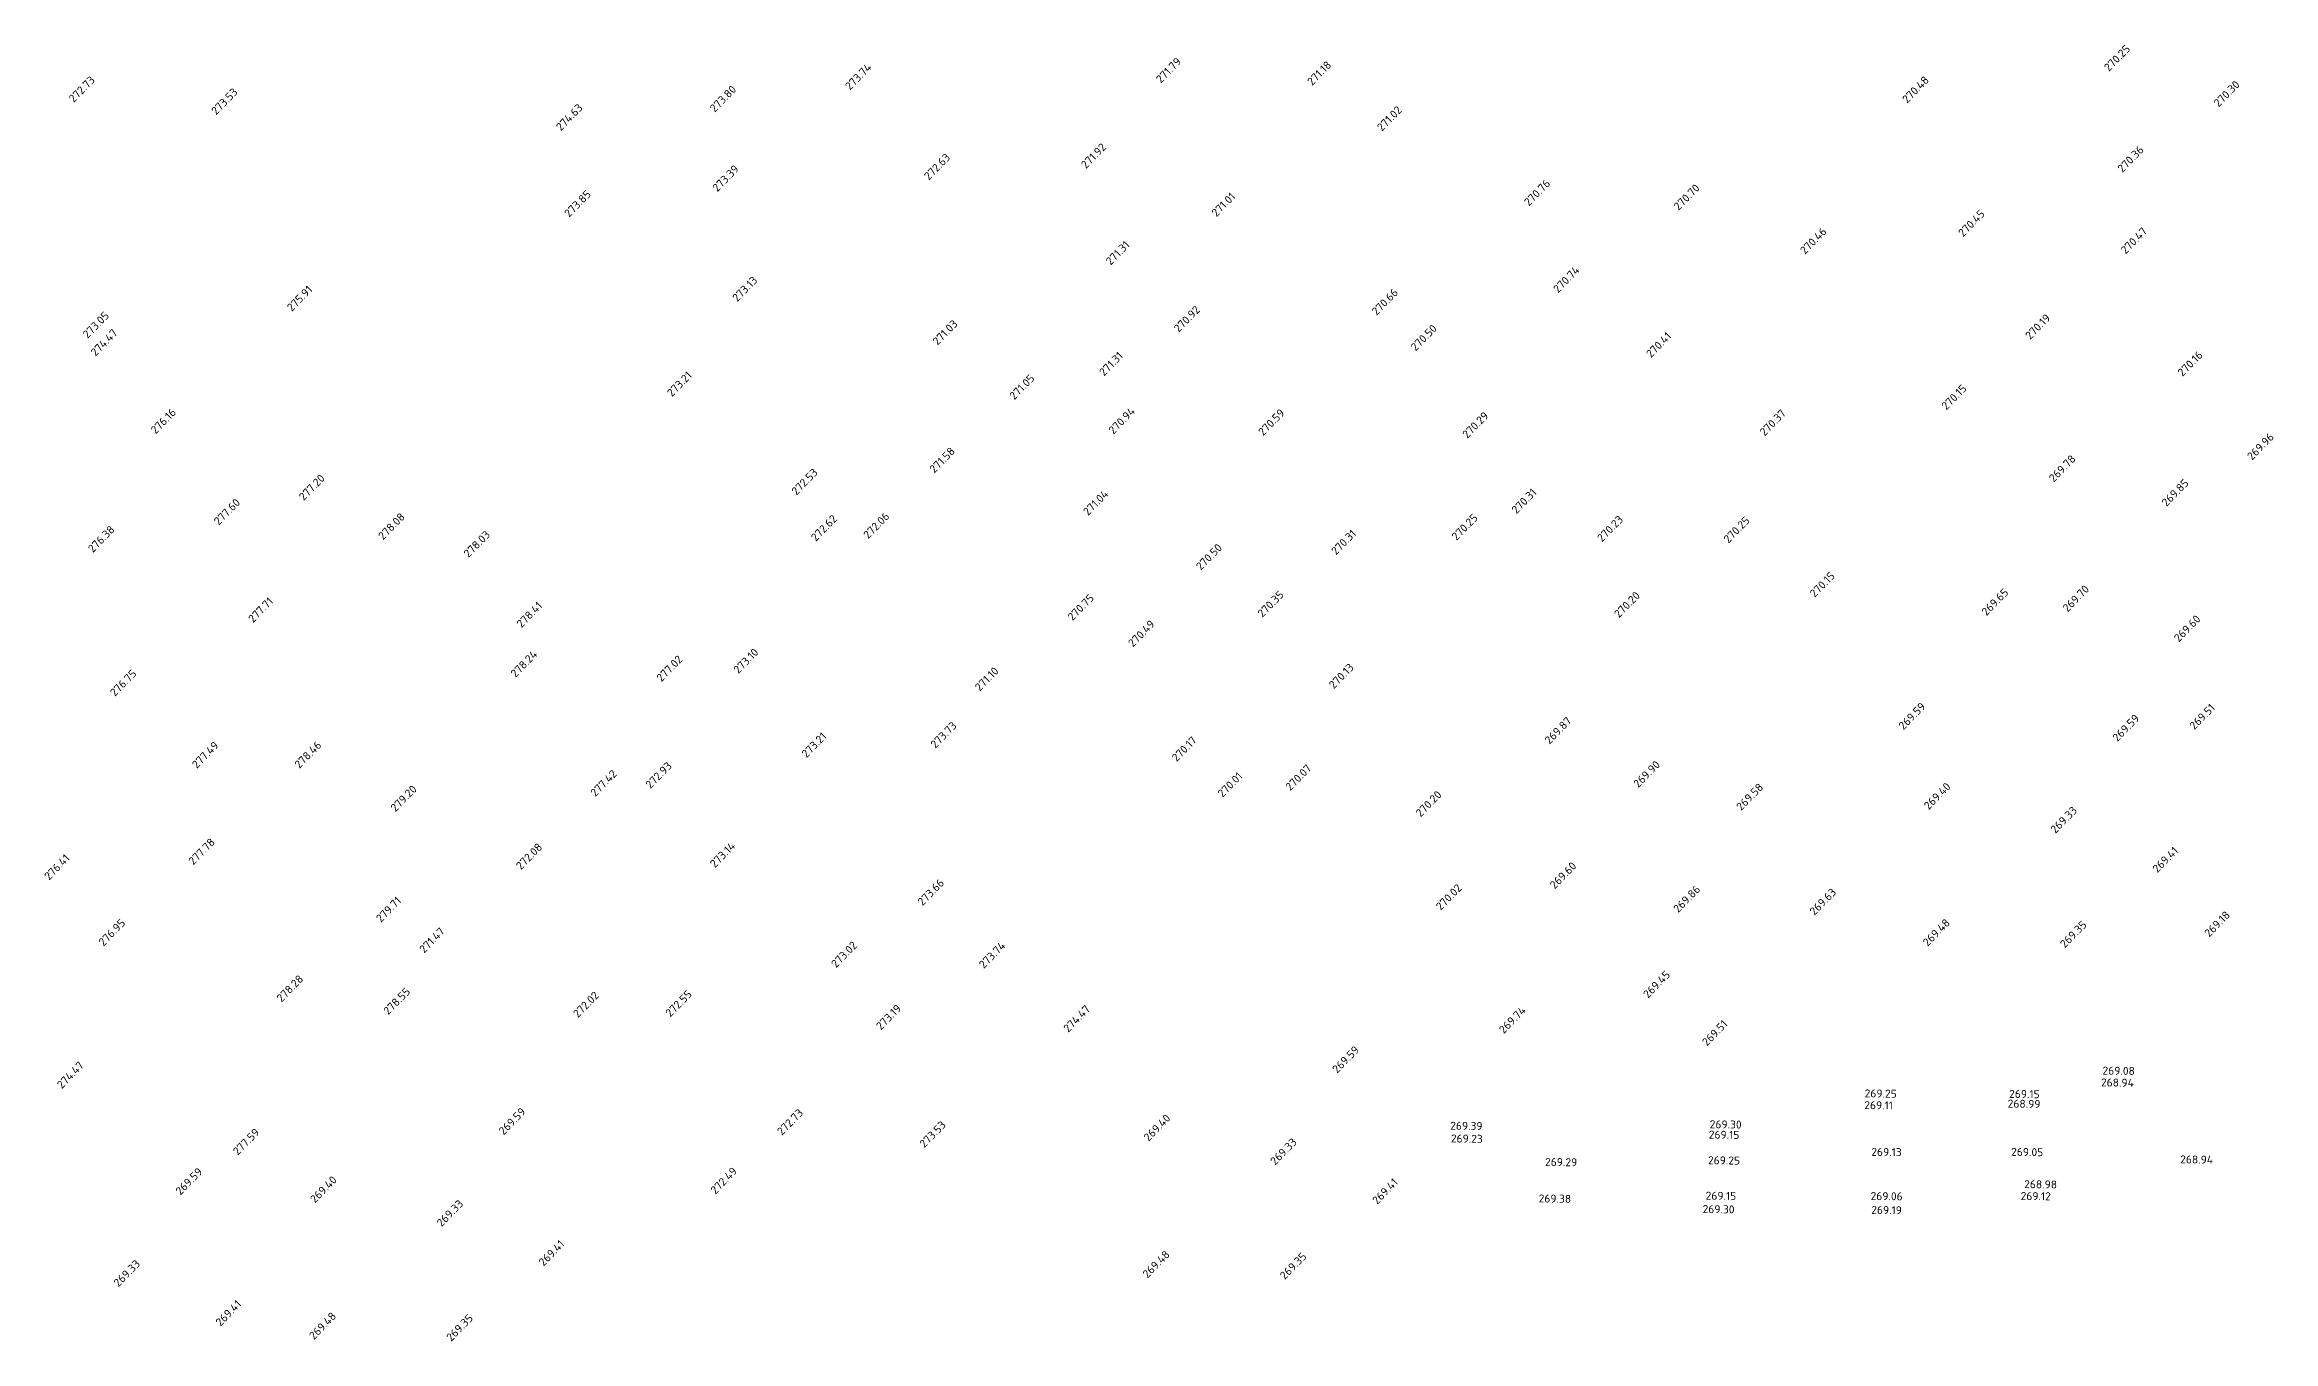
# Model space of a CAD drawing. Header units: metres. Extents: x 36952 to 37839, y 34980 to 35683.
# Drawn here: x 37192.9 to 37471.5, y 34980.4 to 35142.6 of the extents above; entities that cross this region are included whole.
import ezdxf

# ---------------------------------------------------------------- set-up
doc = ezdxf.new("R2010")
doc.units = ezdxf.units.M
doc.header["$LTSCALE"] = 5
doc.layers.add('Отметки', color=7, linetype='Continuous')
doc.styles.get("Standard").update_dxf_attribs({"font": 'simplex.shx'})

msp = doc.modelspace()

# ---------------------------------------------------------------- texts
at = {"layer": 'Отметки', "color": 7}
for s, rotation, p in [('271.79', 45.4189, (37332.42, 35137.67, 271.79)), ('270.25', 45.4189, (37450.89, 35139.13, 270.25)), ('272.73', 45.4189, (37196.57, 35135.24, 272.73)), ('273.74', 45.4189, (37293.57, 35136.79, 273.74)), ('271.18', 45.4189, (37351.32, 35137.37, 271.18)), ('270.48', 45.4189, (37425.68, 35135.16, 270.48)), ('270.30', 45.4189, (37464.6, 35134.68, 270.3)), ('273.53', 45.4189, (37214.37, 35133.7, 273.53)), ('274.63', 45.4189, (37257.45, 35131.7, 274.63)), ('273.80', 45.4189, (37276.67, 35134.03, 273.8)), ('271.02', 45.4189, (37360.04, 35131.65, 271.02)), ('271.92', 45.4189, (37323.06, 35126.97, 271.92)), ('270.36', 45.4189, (37452.58, 35126.5, 270.36)), ('273.39', 45.4189, (37277, 35124.08, 273.39)), ('272.63', 45.4189, (37303.43, 35125.55, 272.63)), ('273.85', 45.4189, (37258.48, 35120.89, 273.85)), ('271.01', 45.4189, (37339.37, 35120.96, 271.01)), ('270.76', 45.4189, (37378.41, 35122.3, 270.76)), ('270.70', 45.4189, (37397.12, 35121.75, 270.7)), ('270.45', 45.4189, (37432.67, 35118.45, 270.45)), ('270.46', 45.4189, (37412.91, 35116.25, 270.46)), ('270.47', 45.4189, (37452.98, 35116.29, 270.47)), ('271.31', 45.4189, (37326.15, 35114.91, 271.31)), ('273.13', 45.4189, (37279.48, 35110.33, 273.13)), ('270.74', 45.4189, (37382.06, 35111.44, 270.74)), ('275.91', 45.4189, (37223.83, 35109.13, 275.91)), ('270.66', 45.4189, (37359.38, 35108.64, 270.66)), ('273.05', 45.4189, (37198.31, 35105.76, 273.05)), ('271.03', 45.4189, (37304.52, 35104.9, 271.03)), ('270.92', 45.4189, (37334.65, 35106.5, 270.92)), ('270.50', 45.4189, (37364.26, 35104.17, 270.5)), ('270.19', 45.4189, (37441.05, 35105.61, 270.19)), ('274.47', 45.4189, (37199.3, 35103.52, 274.47)), ('270.41', 45.4189, (37393.67, 35103.33, 270.41)), ('273.21', 45.4189, (37271.32, 35098.45, 273.21)), ('271.31', 45.4189, (37325.32, 35101.04, 271.31)), ('270.16', 45.4189, (37460.09, 35100.99, 270.16)), ('271.05', 45.4189, (37314.11, 35098.07, 271.05)), ('270.15', 45.4189, (37430.58, 35096.8, 270.15)), ('276.16', 45.4189, (37206.81, 35093.8, 276.16)), ('270.94', 45.4189, (37326.49, 35093.77, 270.94)), ('270.59', 45.4189, (37345.2, 35093.57, 270.59)), ('270.29', 45.4189, (37370.71, 35093.25, 270.29)), ('270.37', 45.4189, (37407.87, 35093.55, 270.37)), ('269.96', 45.4189, (37468.77, 35090.52, 269.96)), ('271.58', 45.4189, (37304.12, 35088.91, 271.58)), ('269.78', 45.4189, (37444, 35087.78, 269.78)), ('277.20', 45.4189, (37225.32, 35085.46, 277.2)), ('272.53', 45.4189, (37286.88, 35086.15, 272.53)), ('269.85', 45.4189, (37458.09, 35084.73, 269.85)), ('277.60', 45.4189, (37214.7, 35082.4, 277.6)), ('271.04', 45.4189, (37323.32, 35083.6, 271.04)), ('270.31', 45.4189, (37376.86, 35083.82, 270.31)), ('276.38', 45.4189, (37198.97, 35078.97, 276.38)), ('278.08', 45.4189, (37235.23, 35080.55, 278.08)), ('272.62', 45.4189, (37289.31, 35080.38, 272.62)), ('272.06', 45.4189, (37295.85, 35080.69, 272.06)), ('270.25', 45.4189, (37369.37, 35080.49, 270.25)), ('270.23', 45.4189, (37387.55, 35080.3, 270.23)), ('270.25', 45.4189, (37403.35, 35080.16, 270.25)), ('278.03', 45.4189, (37245.91, 35078.35, 278.03)), ('270.50', 45.4189, (37337.42, 35076.76, 270.5)), ('270.31', 45.4189, (37354.32, 35078.67, 270.31)), ('270.15', 45.4189, (37414.12, 35073.37, 270.15)), ('270.75', 45.4189, (37321.39, 35070.44, 270.75)), ('270.35', 45.4189, (37345.11, 35070.87, 270.35)), ('270.20', 45.4189, (37389.67, 35070.81, 270.2)), ('269.65', 45.4189, (37435.59, 35071.08, 269.65)), ('269.70', 45.4189, (37445.73, 35071.54, 269.7)), ('277.71', 45.4189, (37218.99, 35070.2, 277.71)), ('278.41', 45.4189, (37252.53, 35069.57, 278.41)), ('269.60', 45.4189, (37459.63, 35067.79, 269.6)), ('270.49', 45.4189, (37328.94, 35067.15, 270.49)), ('278.24', 45.4189, (37251.78, 35063.36, 278.24)), ('277.02', 45.4189, (37270.01, 35062.82, 277.02)), ('273.10', 45.4189, (37279.63, 35063.83, 273.1)), ('276.75', 45.4189, (37201.72, 35060.98, 276.75)), ('271.10', 45.4189, (37309.79, 35061.64, 271.1)), ('270.13', 45.4189, (37354.03, 35061.94, 270.13)), ('269.59', 45.4189, (37425.22, 35056.81, 269.59)), ('269.51', 45.4189, (37461.57, 35056.82, 269.51)), ('273.73', 45.4189, (37304.25, 35054.5, 273.73)), ('269.87', 45.4189, (37380.99, 35055.01, 269.87)), ('269.59', 45.4189, (37451.95, 35055.34, 269.59)), ('277.49', 45.4189, (37211.96, 35051.97, 277.49)), ('278.46', 45.4189, (37224.77, 35051.98, 278.46)), ('273.21', 45.4189, (37288.14, 35053.32, 273.21)), ('270.17', 45.4189, (37334.4, 35052.82, 270.17)), ('277.42', 45.4189, (37261.76, 35048.45, 277.42)), ('272.93', 45.4189, (37268.64, 35049.46, 272.93)), ('270.01', 45.4189, (37340.13, 35048.36, 270.01)), ('270.07', 45.4189, (37348.6, 35049.19, 270.07)), ('269.90', 45.4189, (37392.08, 35049.57, 269.9)), ('279.20', 45.4189, (37236.78, 35046.56, 279.2)), ('270.20', 45.4189, (37364.88, 35045.91, 270.2)), ('269.58', 45.4189, (37404.94, 35046.71, 269.58)), ('269.40', 45.4189, (37428.38, 35046.82, 269.4)), ('269.33', 45.4189, (37444.2, 35043.85, 269.33)), ('277.78', 45.4189, (37211.52, 35039.9, 277.78)), ('276.41', 45.4189, (37193.5, 35038.02, 276.41)), ('272.08', 45.4189, (37252.45, 35039.31, 272.08)), ('273.14', 45.4189, (37276.69, 35039.56, 273.14)), ('269.41', 45.4189, (37456.95, 35038.94, 269.41)), ('273.66', 45.4189, (37302.64, 35034.81, 273.66)), ('269.60', 45.4189, (37381.64, 35036.91, 269.6)), ('279.71', 45.4189, (37234.96, 35032.73, 279.71)), ('270.02', 45.4189, (37367.4, 35034.24, 270.02)), ('269.86', 45.4189, (37397.07, 35033.94, 269.86)), ('269.63', 45.4189, (37414.09, 35033.61, 269.63)), ('276.95', 45.4189, (37200.29, 35029.77, 276.95)), ('271.47', 45.4189, (37240.37, 35028.88, 271.47)), ('269.48', 45.4189, (37428.25, 35029.74, 269.48)), ('269.35', 45.4189, (37445.39, 35029.54, 269.35)), ('269.18', 45.4189, (37463.43, 35030.89, 269.18)), ('273.02', 45.4189, (37291.83, 35027.05, 273.02)), ('273.74', 45.4189, (37310.3, 35026.96, 273.74)), ('269.45', 45.4189, (37393.3, 35023.25, 269.45)), ('278.28', 45.4189, (37222.54, 35022.77, 278.28)), ('278.55', 45.4189, (37235.88, 35021.17, 278.55)), ('272.02', 45.4189, (37259.58, 35020.81, 272.02)), ('272.55', 45.4189, (37271.13, 35020.9, 272.55)), ('273.19', 45.4189, (37297.44, 35019.27, 273.19)), ('274.47', 45.4189, (37320.85, 35018.98, 274.47)), ('269.74', 45.4189, (37375.28, 35018.82, 269.74)), ('269.51', 45.4189, (37400.66, 35017.27, 269.51)), ('274.47', 45.4189, (37195.09, 35011.94, 274.47)), ('269.59', 45.4189, (37354.45, 35013.87, 269.59)), ('268.94', 359.2189, (37449.9, 35012.3, 268.94)), ('269.08', 359.2189, (37450.09, 35013.78, 269.08)), ('269.11', 359.2189, (37420.32, 35009.46, 269.11)), ('269.25', 359.2189, (37420.37, 35010.93, 269.25)), ('268.99', 359.2189, (37438.24, 35009.65, 268.99)), ('269.15', 359.2189, (37438.42, 35010.87, 269.15)), ('277.59', 45.4189, (37217.08, 35003.62, 277.59)), ('269.59', 45.4189, (37250.29, 35006.15, 269.59)), ('272.73', 45.4189, (37285.07, 35006.1, 272.73)), ('273.53', 45.4189, (37302.87, 35004.56, 273.53)), ('269.40', 45.4189, (37330.89, 35005.35, 269.4)), ('269.39', 359.2189, (37368.58, 35006.89, 269.39)), ('269.30', 359.2189, (37401.01, 35007.07, 269.3)), ('269.33', 45.4189, (37346.7, 35002.38, 269.33)), ('269.23', 359.2189, (37368.66, 35005.29, 269.23)), ('269.15', 359.2189, (37400.89, 35005.78, 269.15)), ('269.13', 359.2189, (37421.2, 35003.62, 269.13)), ('269.05', 359.2189, (37438.67, 35003.62, 269.05)), ('269.59', 45.4189, (37209.91, 34998.64, 269.59)), ('272.49', 45.4189, (37276.76, 34998.75, 272.49)), ('269.29', 359.2189, (37380.43, 35002.36, 269.29)), ('269.25', 359.2189, (37400.79, 35002.57, 269.25)), ('268.94', 359.2189, (37459.8, 35002.68, 268.94)), ('269.40', 45.4189, (37226.72, 34997.63, 269.4)), ('269.41', 45.4189, (37359.45, 34997.47, 269.41)), ('269.38', 359.2189, (37379.63, 34997.79, 269.38)), ('269.15', 359.2189, (37400.5, 34998.14, 269.15)), ('269.06', 359.2189, (37421.11, 34998.1, 269.06)), ('269.12', 359.2189, (37439.86, 34998.1, 269.12)), ('268.98', 359.2189, (37440.3, 34999.58, 268.98)), ('269.33', 45.4189, (37242.54, 34994.67, 269.33)), ('269.30', 359.2189, (37400.12, 34996.47, 269.3)), ('269.19', 359.2189, (37421.19, 34996.36, 269.19)), ('269.41', 45.4189, (37255.29, 34989.75, 269.41)), ('269.33', 45.4189, (37202.16, 34987.16, 269.33)), ('269.48', 45.4189, (37330.75, 34988.26, 269.48)), ('269.35', 45.4189, (37347.9, 34988.07, 269.35)), ('269.41', 45.4189, (37214.91, 34982.24, 269.41)), ('269.48', 45.4189, (37226.59, 34980.55, 269.48)), ('269.35', 45.4189, (37243.74, 34980.35, 269.35))]:
    msp.add_text(s, height=1, rotation=rotation, dxfattribs=at).set_placement(p)

doc.saveas('drawing.dxf')
